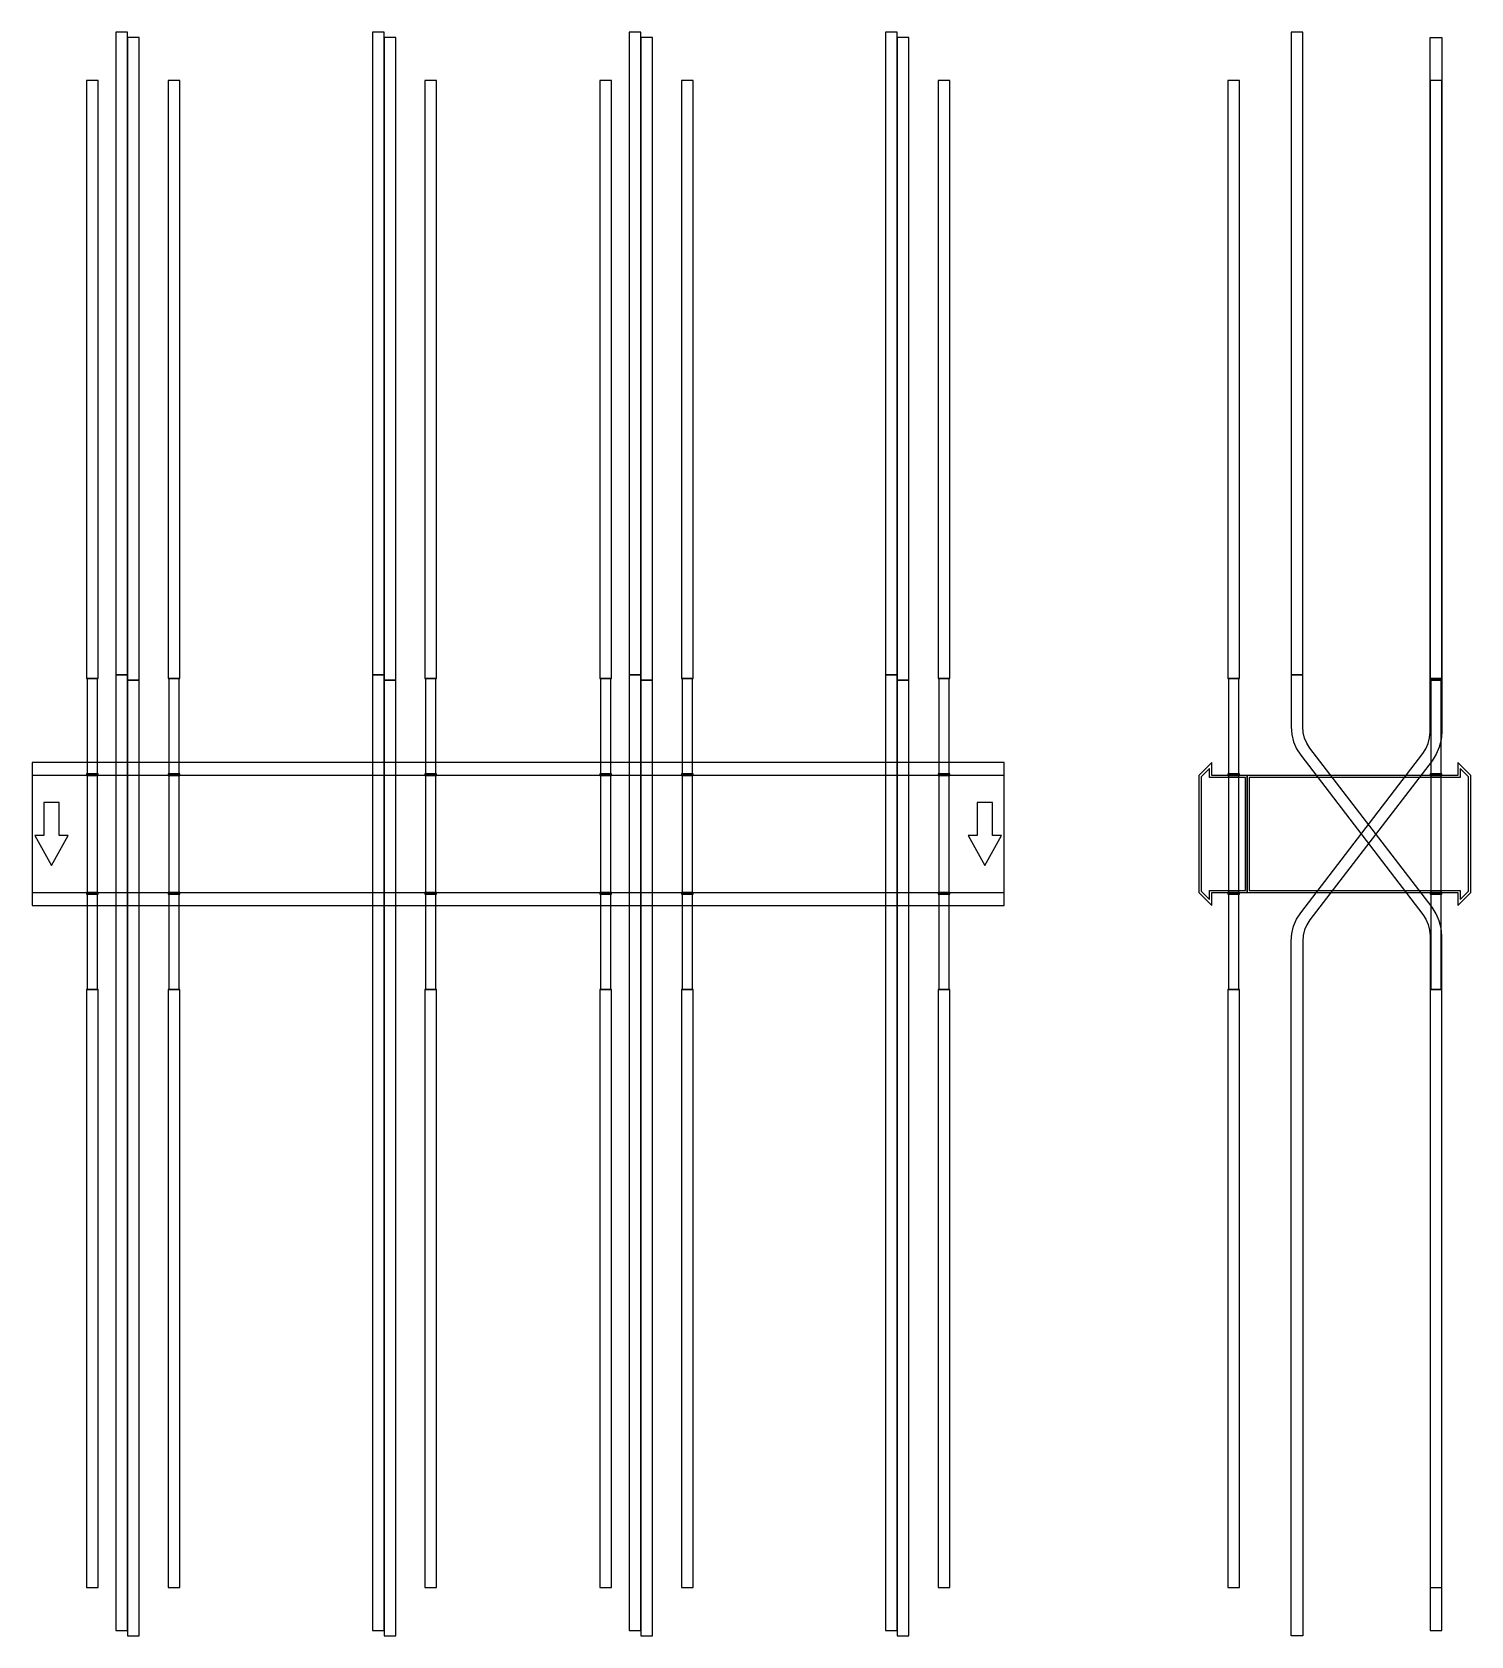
# Model space of a CAD drawing. Extents: x 0 to 1480, y -825 to 825.
import ezdxf

# ---------------------------------------------------------------- set-up
doc = ezdxf.new("R2010")
doc.units = 0
doc.layers.add('Halfen', color=7, linetype='CONTINUOUS')

msp = doc.modelspace()

# ---------------------------------------------------------------- linework, layer by layer
at = {"layer": 'Halfen', "color": 7}
for points in [[(98, 163.766), (98, 824.766), (86, 824.766), (86, 163.766)], [(110, 158.108), (110, 819.108), (98, 819.108), (98, 158.108)], [(362, 163.766), (362, 824.766), (350, 824.766), (350, 163.766)], [(374, 158.108), (374, 819.108), (362, 819.108), (362, 158.108)], [(626, 163.766), (626, 824.766), (614, 824.766), (614, 163.766)], [(638, 158.108), (638, 819.108), (626, 819.108), (626, 158.108)], [(890, 163.766), (890, 824.766), (878, 824.766), (878, 163.766)], [(902, 158.108), (902, 819.108), (890, 819.108), (890, 158.108)], [(1307, 163.766), (1307, 824.766), (1295, 824.766), (1295, 163.766)], [(1438, 158.108), (1438, 819.108), (1450, 819.108), (1450, 158.108)], [(68, 160), (68, 775), (56, 775), (56, 160)], [(152, 160), (152, 775), (140, 775), (140, 160)], [(416, 160), (416, 775), (404, 775), (404, 160)], [(596, 160), (596, 775), (584, 775), (584, 160)], [(680, 160), (680, 775), (668, 775), (668, 160)], [(944, 160), (944, 775), (932, 775), (932, 160)], [(1242, 160), (1242, 775), (1230, 775), (1230, 160)], [(1450, 160), (1450, 775), (1438, 775), (1438, 160)], [(67.25, 62), (67.25, 160), (56.75, 160), (56.75, 62)], [(98, -819.108), (98, 163.766), (86, 163.766), (86, -819.108)], [(110, -824.767), (110, 158.108), (98, 158.108), (98, -824.767)], [(151.25, 62), (151.25, 160), (140.75, 160), (140.75, 62)], [(362, -819.108), (362, 163.766), (350, 163.766), (350, -819.108)], [(374, -824.767), (374, 158.108), (362, 158.108), (362, -824.767)], [(415.25, 62), (415.25, 160), (404.75, 160), (404.75, 62)], [(595.25, 62), (595.25, 160), (584.75, 160), (584.75, 62)], [(626, -819.108), (626, 163.766), (614, 163.766), (614, -819.108)], [(638, -824.767), (638, 158.108), (626, 158.108), (626, -824.767)], [(679.25, 62), (679.25, 160), (668.75, 160), (668.75, 62)], [(890, -819.108), (890, 163.766), (878, 163.766), (878, -819.108)], [(902, -824.767), (902, 158.108), (890, 158.108), (890, -824.767)], [(943.25, 62), (943.25, 160), (932.75, 160), (932.75, 62)], [(1241.25, 62), (1241.25, 160), (1230.75, 160), (1230.75, 62)], [(1450, -819.108), (1450, -104.608), (1449.359, -96.789), (1447.453, -89.179), (1444.332, -81.981), (1440.081, -75.388), (1314.439, 88.352), (1311.251, 93.297), (1308.911, 98.695), (1307.481, 104.403), (1307, 110.267), (1307, 163.766), (1295, 163.766), (1295, 110.267), (1295.641, 102.448), (1297.547, 94.838), (1300.668, 87.64), (1304.919, 81.046), (1430.561, -82.693), (1433.749, -87.638), (1436.089, -93.037), (1437.519, -98.744), (1438, -104.608), (1438, -819.108)], [(1295, -824.767), (1295, -110.267), (1295.641, -102.448), (1297.547, -94.838), (1300.668, -87.64), (1304.919, -81.046), (1430.561, 82.693), (1433.749, 87.638), (1436.089, 93.037), (1437.519, 98.744), (1438, 104.608), (1438, 158.108), (1450, 158.108), (1450, 104.608), (1449.359, 96.789), (1447.453, 89.179), (1444.332, 81.981), (1440.081, 75.388), (1314.439, -88.352), (1311.251, -93.297), (1308.911, -98.695), (1307.481, -104.403), (1307, -110.267), (1307, -824.767)], [(1449.25, 62), (1449.25, 160), (1438.75, 160), (1438.75, 62)], [(0, -73.5), (1000, -73.5), (1000, 73.5), (0, 73.5)], [(1250, -60), (1250, 60), (1213.5, 60), (1213.5, 73.5), (1200, 60), (1200, -60), (1213.5, -73.5), (1213.5, -60)], [(1248, -58), (1248, 58), (1211, 58), (1211, 67.25), (1202.5, 58.75), (1202.5, -58.75), (1211, -67.25), (1211, -58)], [(1480, -60), (1480, 60), (1466.5, 73.5), (1466.5, 60), (1250, 60), (1250, -60), (1466.5, -60), (1466.5, -73.5)], [(1477.5, -58.75), (1477.5, 58.75), (1469, 67.25), (1469, 58), (1252, 58), (1252, -58), (1469, -58), (1469, -67.25)], [(0, -60), (1000, -60), (1000, 60), (0, 60)], [(68, 60), (68, 62), (56, 62), (56, 60)], [(67.25, -60), (67.25, 60), (56.75, 60), (56.75, -60)], [(152, 60), (152, 62), (140, 62), (140, 60)], [(151.25, -60), (151.25, 60), (140.75, 60), (140.75, -60)], [(416, 60), (416, 62), (404, 62), (404, 60)], [(415.25, -60), (415.25, 60), (404.75, 60), (404.75, -60)], [(596, 60), (596, 62), (584, 62), (584, 60)], [(595.25, -60), (595.25, 60), (584.75, 60), (584.75, -60)], [(680, 60), (680, 62), (668, 62), (668, 60)], [(679.25, -60), (679.25, 60), (668.75, 60), (668.75, -60)], [(944, 60), (944, 62), (932, 62), (932, 60)], [(943.25, -60), (943.25, 60), (932.75, 60), (932.75, -60)], [(1242, 60), (1242, 62), (1230, 62), (1230, 60)], [(1241.25, -60), (1241.25, 60), (1230.75, 60), (1230.75, -60)], [(1450, 60), (1450, 62), (1438, 62), (1438, 60)], [(1449.25, -60), (1449.25, 60), (1438.75, 60), (1438.75, -60)], [(20, -32.5), (37, -1.5), (28, -1.5), (28, 32.5), (12, 32.5), (12, -1.5), (3, -1.5)], [(980, -32.5), (997, -1.5), (988, -1.5), (988, 32.5), (972, 32.5), (972, -1.5), (963, -1.5)], [(68, -62), (68, -60), (56, -60), (56, -62)], [(67.25, -160), (67.25, -62), (56.75, -62), (56.75, -160)], [(152, -62), (152, -60), (140, -60), (140, -62)], [(151.25, -160), (151.25, -62), (140.75, -62), (140.75, -160)], [(416, -62), (416, -60), (404, -60), (404, -62)], [(415.25, -160), (415.25, -62), (404.75, -62), (404.75, -160)], [(596, -62), (596, -60), (584, -60), (584, -62)], [(595.25, -160), (595.25, -62), (584.75, -62), (584.75, -160)], [(680, -62), (680, -60), (668, -60), (668, -62)], [(679.25, -160), (679.25, -62), (668.75, -62), (668.75, -160)], [(944, -62), (944, -60), (932, -60), (932, -62)], [(943.25, -160), (943.25, -62), (932.75, -62), (932.75, -160)], [(1242, -62), (1242, -60), (1230, -60), (1230, -62)], [(1241.25, -160), (1241.25, -62), (1230.75, -62), (1230.75, -160)], [(1450, -62), (1450, -60), (1438, -60), (1438, -62)], [(1449.25, -160), (1449.25, -62), (1438.75, -62), (1438.75, -160)], [(68, -775), (68, -160), (56, -160), (56, -775)], [(152, -775), (152, -160), (140, -160), (140, -775)], [(416, -775), (416, -160), (404, -160), (404, -775)], [(596, -775), (596, -160), (584, -160), (584, -775)], [(680, -775), (680, -160), (668, -160), (668, -775)], [(944, -775), (944, -160), (932, -160), (932, -775)], [(1242, -775), (1242, -160), (1230, -160), (1230, -775)], [(1450, -775), (1450, -160), (1438, -160), (1438, -775)]]:
    msp.add_lwpolyline(points, close=True, dxfattribs=at)

doc.saveas('drawing.dxf')
